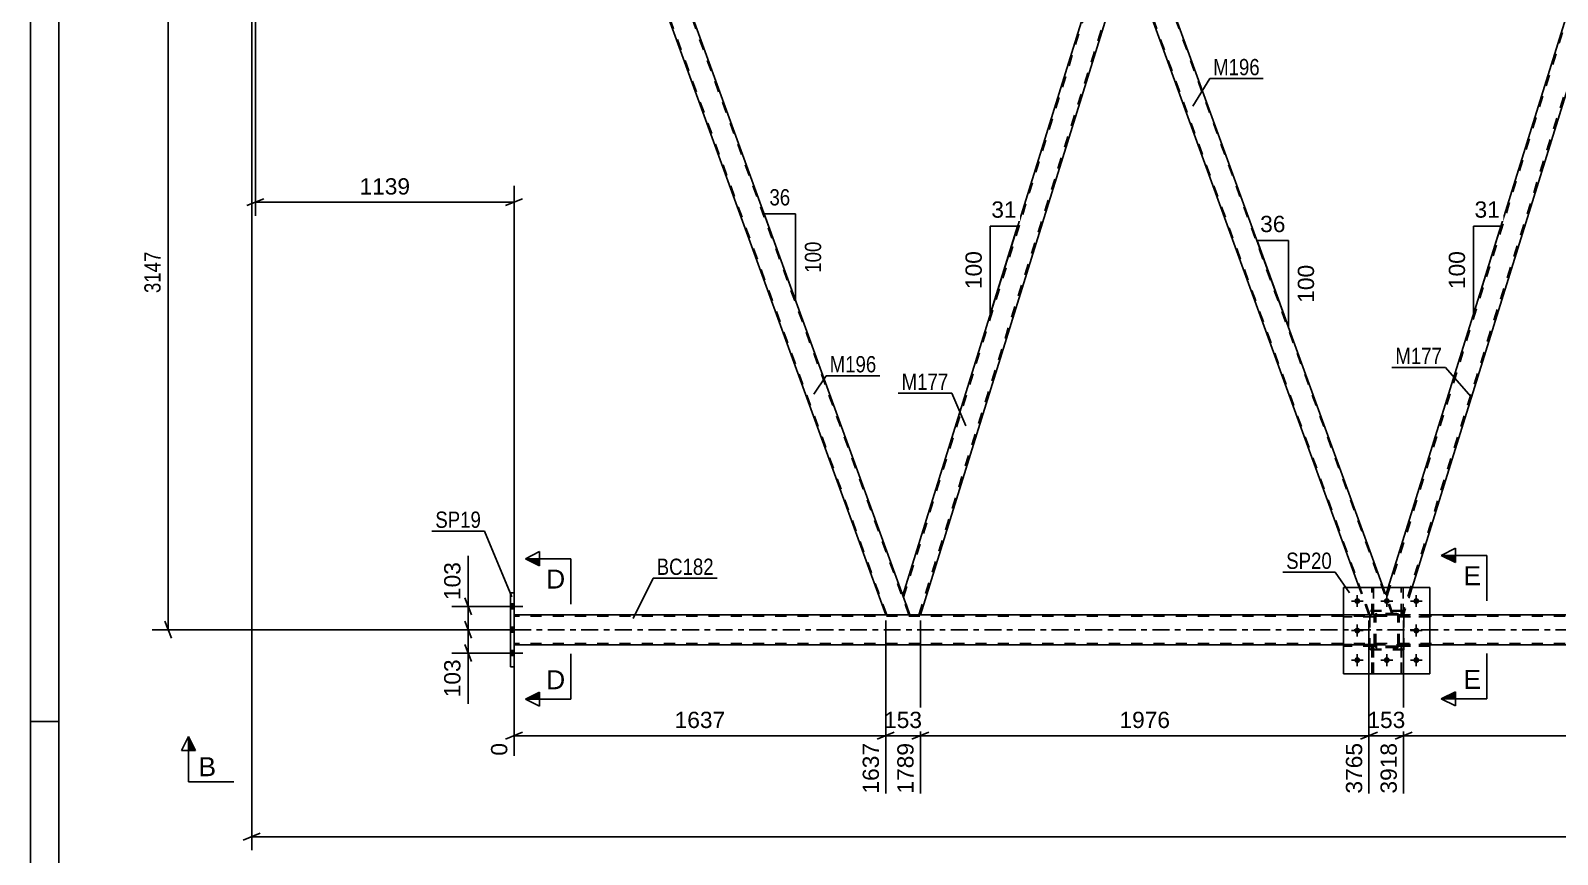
# Model space of a CAD drawing. Header units: millimetres. Extents: x 0 to 841, y 0 to 594.
# Drawn here: x 0 to 269, y 274.6 to 419.7 of the extents above; entities that cross this region are included whole.
import ezdxf

# ---------------------------------------------------------------- set-up
doc = ezdxf.new("R2010")
doc.units = ezdxf.units.MM
doc.linetypes.add('DXK_LINE_DOT2', pattern=[3.9198, 1.9599, -1.9599])
doc.linetypes.add('DXK_LINE_DOT3', pattern=[5.9187, 2.979, -0.9799, 0.9799, -0.9799])
doc.styles.add('Arial', font='ARIAL.TTF', dxfattribs={"height": 0.2})
doc.styles.add('Arial Narrow', font='ARIALN.TTF', dxfattribs={"height": 0.2})

# ---------------------------------------------------------------- blocks, each defined once
blk = doc.blocks.new('Unknown-814761036-1137')
at = {"color": 5, "linetype": 'Continuous'}
for p, q in [((0, 594), (0, 0)), ((5, 589), (5, 5)), ((5, 298), (0, 298))]:
    blk.add_line(p, q, dxfattribs=at)
blk = doc.blocks.new('Part-814761036-3569 - 3064')
at = {"color": 2, "linetype": 'Continuous'}
for p, q in [((195.93, 438.02), (191.67, 438.02)), ((195.93, 438.02), (238.3, 321.62)), ((234.04, 321.62), (193.2, 433.82))]:
    blk.add_line(p, q, dxfattribs=at)
at = {"color": 7, "linetype": 'DXK_LINE_DOT2'}
for p, q in [((191.67, 438.02), (193.2, 433.82)), ((235.96, 316.8), (191.84, 438.02)), ((239.88, 316.8), (195.76, 438.02)), ((235.79, 316.8), (234.04, 321.62)), ((240.05, 316.8), (238.3, 321.62)), ((240.05, 316.8), (235.79, 316.8))]:
    blk.add_line(p, q, dxfattribs=at)
blk = doc.blocks.new('Part-814761036-3136 - 3064')
at = {"color": 2, "linetype": 'Continuous'}
for p, q in [((236.29, 321.62), (236.29, 321.62)), ((236.61, 321.62), (236.29, 321.62)), ((236.61, 321.62), (236.61, 321.62))]:
    blk.add_line(p, q, dxfattribs=at)
at = {"color": 7, "linetype": 'DXK_LINE_DOT2'}
for p, q in [((236.29, 316.78), (236.29, 321.62)), ((236.61, 316.78), (236.61, 321.62)), ((236.29, 317.38), (236.61, 317.38)), ((236.61, 316.78), (236.29, 316.78))]:
    blk.add_line(p, q, dxfattribs=at)
blk = doc.blocks.new('Part-814761036-3115 - 3064')
at = {"color": 2, "linetype": 'Continuous'}
for p, q in [((231.33, 316.8), (85.19, 316.8)), ((486.73, 316.8), (246.53, 316.8)), ((231.33, 311.52), (85.19, 311.52)), ((486.73, 311.52), (246.53, 311.52))]:
    blk.add_line(p, q, dxfattribs=at)
at = {"color": 7, "linetype": 'DXK_LINE_DOT2'}
for p, q in [((85.19, 311.52), (85.19, 316.8)), ((772.08, 316.56), (85.19, 316.56)), ((246.53, 316.8), (231.33, 316.8)), ((772.08, 311.76), (85.19, 311.76)), ((246.53, 311.52), (231.33, 311.52))]:
    blk.add_line(p, q, dxfattribs=at)
at = {"color": 7, "linetype": 'DXK_LINE_DOT3'}
blk.add_line((85.19, 314.16), (772.08, 314.16), dxfattribs=at)
blk = doc.blocks.new('Part-814761036-3182 - 3064')
at = {"color": 7, "linetype": 'DXK_LINE_DOT2'}
for p, q in [((236.73, 316.54), (236.77, 316.72)), ((236.77, 316.72), (236.73, 316.54)), ((236.73, 311.5), (236.73, 316.54)), ((236.97, 316.54), (236.99, 316.63)), ((236.97, 311.5), (236.97, 316.54)), ((236.99, 316.63), (237.04, 316.71)), ((237.03, 316.98), (237.21, 317.02)), ((237.21, 317.02), (237.03, 316.98)), ((237.04, 316.71), (237.12, 316.76)), ((237.12, 316.76), (237.21, 316.78)), ((240.65, 317.02), (237.21, 317.02)), ((237.21, 316.78), (240.65, 316.78)), ((240.65, 317.02), (240.84, 316.98)), ((240.84, 316.98), (240.65, 317.02)), ((240.65, 316.78), (240.74, 316.76)), ((240.74, 316.76), (240.82, 316.71)), ((240.82, 316.71), (240.87, 316.63)), ((240.87, 316.63), (240.89, 316.54)), ((240.89, 311.5), (240.89, 316.54)), ((241.09, 316.72), (241.13, 316.54)), ((241.13, 316.54), (241.09, 316.72)), ((241.13, 311.5), (241.13, 316.54)), ((236.77, 311.31), (236.73, 311.5)), ((236.73, 311.5), (236.77, 311.31)), ((236.99, 311.41), (236.97, 311.5)), ((237.04, 311.33), (236.99, 311.41)), ((237.21, 311.02), (237.03, 311.06)), ((237.03, 311.06), (237.21, 311.02)), ((237.12, 311.28), (237.04, 311.33)), ((237.21, 311.26), (237.12, 311.28)), ((240.65, 311.26), (237.21, 311.26)), ((240.65, 311.02), (237.21, 311.02)), ((240.74, 311.28), (240.65, 311.26)), ((240.84, 311.06), (240.65, 311.02)), ((240.65, 311.02), (240.84, 311.06)), ((240.82, 311.33), (240.74, 311.28)), ((240.87, 311.41), (240.82, 311.33)), ((240.89, 311.5), (240.87, 311.41)), ((241.13, 311.5), (241.09, 311.31)), ((241.09, 311.31), (241.13, 311.5))]:
    blk.add_line(p, q, dxfattribs=at)
at = {"color": 7, "linetype": 'DXK_LINE_DOT3'}
blk.add_line((238.93, 314.02), (238.93, 314.02), dxfattribs=at)
at = {"color": 7, "linetype": 'DXK_LINE_DOT2'}
for centre, start, end in [((237.21, 316.54), 112.5, 157.5), ((237.21, 316.54), 112.5, 157.5), ((240.65, 316.54), 22.5, 67.5), ((240.65, 316.54), 22.5, 67.5), ((237.21, 311.5), 202.5, 247.5), ((237.21, 311.5), 202.5, 247.5), ((240.65, 311.5), 292.5, 337.5), ((240.65, 311.5), 292.5, 337.5)]:
    blk.add_arc(centre, 0.48, start, end, dxfattribs=at)
blk = doc.blocks.new('Part-814761036-3124 - 3064')
at = {"color": 7, "linetype": 'DXK_LINE_DOT2'}
for p, q in [((236.73, 311.58), (231.33, 311.58)), ((231.33, 311.26), (231.33, 311.58)), ((236.73, 311.26), (231.33, 311.26)), ((236.13, 311.26), (236.13, 311.58)), ((236.73, 311.58), (236.73, 311.26))]:
    blk.add_line(p, q, dxfattribs=at)
blk = doc.blocks.new('Part-814761036-3139 - 3064')
at = {"color": 7, "linetype": 'DXK_LINE_DOT2'}
for p, q in [((236.73, 316.78), (231.33, 316.78)), ((231.33, 316.46), (231.33, 316.78)), ((236.73, 316.46), (231.33, 316.46)), ((236.13, 316.46), (236.13, 316.78)), ((236.73, 316.78), (236.73, 316.46))]:
    blk.add_line(p, q, dxfattribs=at)
blk = doc.blocks.new('Part-814761036-3176 - 3064')
at = {"color": 2, "linetype": 'Continuous'}
for p, q in [((241.48, 321.62), (241.48, 321.62)), ((241.8, 321.62), (241.48, 321.62)), ((241.8, 321.62), (241.8, 321.62))]:
    blk.add_line(p, q, dxfattribs=at)
at = {"color": 7, "linetype": 'DXK_LINE_DOT2'}
for p, q in [((241.49, 316.78), (241.48, 321.62)), ((241.81, 316.78), (241.8, 321.62)), ((241.49, 317.38), (241.81, 317.38)), ((241.81, 316.78), (241.49, 316.78))]:
    blk.add_line(p, q, dxfattribs=at)
blk = doc.blocks.new('Part-814761036-3181 - 3064')
at = {"color": 7, "linetype": 'DXK_LINE_DOT2'}
for p, q in [((241.93, 317.55), (235.93, 317.55)), ((235.93, 310.75), (235.93, 317.55)), ((241.93, 310.75), (241.93, 317.55)), ((241.93, 310.75), (235.93, 310.75))]:
    blk.add_line(p, q, dxfattribs=at)
blk = doc.blocks.new('Part-814761036-3183 - 3064')
at = {"color": 7, "linetype": 'DXK_LINE_DOT2'}
for p, q in [((231.33, 321.62), (246.53, 321.62)), ((231.33, 321.62), (231.33, 306.42)), ((246.53, 321.62), (246.53, 306.42)), ((231.33, 306.42), (246.53, 306.42))]:
    blk.add_line(p, q, dxfattribs=at)
blk = doc.blocks.new('Part-814761036-3184 - 3064')
at = {"color": 7, "linetype": 'DXK_LINE_DOT2'}
for p, q in [((241.8, 311.26), (241.48, 311.26)), ((241.48, 311.26), (241.48, 306.42)), ((241.48, 310.66), (241.8, 310.66)), ((241.8, 306.42), (241.8, 311.26)), ((241.48, 306.42), (241.8, 306.42))]:
    blk.add_line(p, q, dxfattribs=at)
blk = doc.blocks.new('Part-814761036-3190 - 3064')
at = {"color": 7, "linetype": 'DXK_LINE_DOT2'}
for p, q in [((246.53, 311.58), (241.13, 311.58)), ((241.13, 311.58), (241.13, 311.26)), ((241.13, 311.26), (246.53, 311.26)), ((241.73, 311.26), (241.73, 311.58)), ((246.53, 311.26), (246.53, 311.58))]:
    blk.add_line(p, q, dxfattribs=at)
blk = doc.blocks.new('Part-814761036-3211 - 3064')
at = {"color": 7, "linetype": 'DXK_LINE_DOT2'}
for p, q in [((241.13, 311.26), (241.13, 311.58)), ((241.13, 311.58), (246.53, 311.58)), ((246.53, 311.26), (241.13, 311.26)), ((241.73, 311.26), (241.73, 311.58)), ((246.53, 311.58), (246.53, 311.26))]:
    blk.add_line(p, q, dxfattribs=at)
blk = doc.blocks.new('Part-814761036-3264 - 3064')
at = {"color": 7, "linetype": 'DXK_LINE_DOT2'}
for p, q in [((236.73, 311.58), (231.33, 311.58)), ((231.33, 311.58), (231.33, 311.26)), ((236.73, 311.26), (231.33, 311.26)), ((236.13, 311.26), (236.13, 311.58)), ((236.73, 311.26), (236.73, 311.58))]:
    blk.add_line(p, q, dxfattribs=at)
blk = doc.blocks.new('Part-814761036-3396 - 3064')
at = {"color": 7, "linetype": 'DXK_LINE_DOT2'}
for p, q in [((236.61, 311.26), (236.29, 311.26)), ((236.29, 311.26), (236.29, 306.42)), ((236.29, 310.66), (236.61, 310.66)), ((236.61, 306.42), (236.61, 311.26)), ((236.29, 306.42), (236.61, 306.42))]:
    blk.add_line(p, q, dxfattribs=at)
blk = doc.blocks.new('Part-814761036-3267 - 3064')
at = {"color": 7, "linetype": 'DXK_LINE_DOT2'}
for p, q in [((246.53, 316.78), (241.13, 316.78)), ((241.13, 316.78), (241.13, 316.46)), ((241.13, 316.46), (246.53, 316.46)), ((241.73, 316.46), (241.73, 316.78)), ((246.53, 316.46), (246.53, 316.78))]:
    blk.add_line(p, q, dxfattribs=at)
blk = doc.blocks.new('Part-814761036-3288 - 3064')
at = {"color": 2, "linetype": 'Continuous'}
for p, q in [((246.53, 321.62), (231.33, 321.62)), ((231.33, 306.42), (231.33, 321.62)), ((246.53, 306.42), (246.53, 321.62)), ((246.53, 306.42), (231.33, 306.42))]:
    blk.add_line(p, q, dxfattribs=at)
blk = doc.blocks.new('Part-814761036-3293 - 3064')
at = {"color": 2, "linetype": 'Continuous'}
for p, q in [((84.55, 307.66), (84.55, 320.66)), ((84.55, 320.66), (85.19, 320.66)), ((85.19, 320.66), (85.19, 307.66)), ((85.19, 307.66), (84.55, 307.66))]:
    blk.add_line(p, q, dxfattribs=at)
blk = doc.blocks.new('Part-814761036-3294 - 3064')
at = {"color": 7, "linetype": 'DXK_LINE_DOT2'}
for p, q in [((236.73, 316.54), (236.77, 316.72)), ((236.77, 316.72), (236.73, 316.54)), ((236.73, 311.5), (236.73, 316.54)), ((236.97, 316.54), (236.99, 316.63)), ((236.97, 311.5), (236.97, 316.54)), ((236.99, 316.63), (237.04, 316.71)), ((237.03, 316.98), (237.21, 317.02)), ((237.21, 317.02), (237.03, 316.98)), ((237.04, 316.71), (237.12, 316.76)), ((237.12, 316.76), (237.21, 316.78)), ((240.65, 317.02), (237.21, 317.02)), ((237.21, 316.78), (240.65, 316.78)), ((240.65, 317.02), (240.84, 316.98)), ((240.84, 316.98), (240.65, 317.02)), ((240.65, 316.78), (240.74, 316.76)), ((240.74, 316.76), (240.82, 316.71)), ((240.82, 316.71), (240.87, 316.63)), ((240.87, 316.63), (240.89, 316.54)), ((240.89, 311.5), (240.89, 316.54)), ((241.09, 316.72), (241.13, 316.54)), ((241.13, 316.54), (241.09, 316.72)), ((241.13, 311.5), (241.13, 316.54)), ((236.77, 311.31), (236.73, 311.5)), ((236.73, 311.5), (236.77, 311.31)), ((236.99, 311.41), (236.97, 311.5)), ((237.04, 311.33), (236.99, 311.41)), ((237.21, 311.02), (237.03, 311.06)), ((237.03, 311.06), (237.21, 311.02)), ((237.12, 311.28), (237.04, 311.33)), ((237.21, 311.26), (237.12, 311.28)), ((240.65, 311.26), (237.21, 311.26)), ((240.65, 311.02), (237.21, 311.02)), ((240.74, 311.28), (240.65, 311.26)), ((240.84, 311.06), (240.65, 311.02)), ((240.65, 311.02), (240.84, 311.06)), ((240.82, 311.33), (240.74, 311.28)), ((240.87, 311.41), (240.82, 311.33)), ((240.89, 311.5), (240.87, 311.41)), ((241.13, 311.5), (241.09, 311.31)), ((241.09, 311.31), (241.13, 311.5))]:
    blk.add_line(p, q, dxfattribs=at)
at = {"color": 7, "linetype": 'DXK_LINE_DOT3'}
blk.add_line((238.93, 314.02), (238.93, 314.02), dxfattribs=at)
at = {"color": 7, "linetype": 'DXK_LINE_DOT2'}
for centre, start, end in [((237.21, 316.54), 112.5, 157.5), ((237.21, 316.54), 112.5, 157.5), ((240.65, 316.54), 22.5, 67.5), ((240.65, 316.54), 22.5, 67.5), ((237.21, 311.5), 202.5, 247.5), ((237.21, 311.5), 202.5, 247.5), ((240.65, 311.5), 292.5, 337.5), ((240.65, 311.5), 292.5, 337.5)]:
    blk.add_arc(centre, 0.48, start, end, dxfattribs=at)
blk = doc.blocks.new('Bolt-814761036-3300 - 3064')
at = {"linetype": 'Continuous'}
for points in [[(85.19, 317.82), (85.19, 318.7), (84.55, 318.7), (84.55, 317.82)], [(85.19, 317.82), (85.19, 318.7), (84.55, 318.7), (84.55, 317.82)], [(85.19, 317.82), (85.19, 318.7), (84.55, 318.7), (84.55, 317.82)], [(85.19, 313.72), (85.19, 314.6), (84.55, 314.6), (84.55, 313.72)], [(85.19, 313.72), (85.19, 314.6), (84.55, 314.6), (84.55, 313.72)], [(85.19, 309.62), (85.19, 310.5), (84.55, 310.5), (84.55, 309.62)], [(85.19, 309.62), (85.19, 310.5), (84.55, 310.5), (84.55, 309.62)], [(85.19, 309.62), (85.19, 310.5), (84.55, 310.5), (84.55, 309.62)]]:
    blk.add_hatch(color=1, dxfattribs=at).paths.add_polyline_path(points)
at = {"color": 1, "linetype": 'Continuous'}
for p, q in [((83.39, 318.26), (86.71, 318.26)), ((83.39, 318.26), (86.71, 318.26)), ((83.39, 318.26), (86.71, 318.26)), ((84.55, 318.7), (85.19, 318.7)), ((84.55, 318.7), (85.19, 318.7)), ((84.55, 318.7), (85.19, 318.7)), ((84.55, 317.82), (85.19, 317.82)), ((84.55, 317.82), (85.19, 317.82)), ((84.55, 317.82), (85.19, 317.82)), ((83.39, 314.16), (86.71, 314.16)), ((83.39, 314.16), (86.71, 314.16)), ((84.55, 314.6), (85.19, 314.6)), ((84.55, 314.6), (85.19, 314.6)), ((84.55, 313.72), (85.19, 313.72)), ((84.55, 313.72), (85.19, 313.72)), ((83.39, 310.06), (86.71, 310.06)), ((83.39, 310.06), (86.71, 310.06)), ((83.39, 310.06), (86.71, 310.06)), ((84.55, 310.5), (85.19, 310.5)), ((84.55, 310.5), (85.19, 310.5)), ((84.55, 310.5), (85.19, 310.5)), ((84.55, 309.62), (85.19, 309.62)), ((84.55, 309.62), (85.19, 309.62)), ((84.55, 309.62), (85.19, 309.62))]:
    blk.add_line(p, q, dxfattribs=at)
blk = doc.blocks.new('Part-814761036-3307 - 3064')
at = {"color": 7, "linetype": 'DXK_LINE_DOT2'}
for p, q in [((241.13, 316.46), (241.13, 316.78)), ((241.13, 316.78), (246.53, 316.78)), ((246.53, 316.46), (241.13, 316.46)), ((241.73, 316.46), (241.73, 316.78)), ((246.53, 316.78), (246.53, 316.46))]:
    blk.add_line(p, q, dxfattribs=at)
blk = doc.blocks.new('Part-814761036-3311 - 3064')
at = {"color": 7, "linetype": 'DXK_LINE_DOT2'}
for p, q in [((241.93, 317.42), (235.93, 317.42)), ((235.93, 310.62), (235.93, 317.42)), ((241.93, 310.62), (241.93, 317.42)), ((241.93, 310.62), (235.93, 310.62))]:
    blk.add_line(p, q, dxfattribs=at)
blk = doc.blocks.new('Bolt-814761036-3387 - 3064')
at = {"linetype": 'Continuous'}
for points in [[(234.25, 319.22, -1), (233.21, 319.22, -1)], [(239.45, 319.22, -1), (238.41, 319.22, -1)], [(244.65, 319.22, -1), (243.61, 319.22, -1)], [(234.25, 314.02, -1), (233.21, 314.02, -1)], [(244.65, 314.02, -1), (243.61, 314.02, -1)], [(234.25, 308.82, -1), (233.21, 308.82, -1)], [(239.45, 308.82, -1), (238.41, 308.82, -1)], [(244.65, 308.82, -1), (243.61, 308.82, -1)]]:
    blk.add_hatch(color=1, dxfattribs=at).paths.add_polyline_path(points)
at = {"color": 1, "linetype": 'Continuous'}
for p, q in [((233.73, 320.26), (233.73, 318.18)), ((238.93, 320.26), (238.93, 318.18)), ((244.13, 320.26), (244.13, 318.18)), ((234.77, 319.22), (232.69, 319.22)), ((239.97, 319.22), (237.89, 319.22)), ((245.17, 319.22), (243.09, 319.22)), ((233.73, 315.06), (233.73, 312.98)), ((244.13, 315.06), (244.13, 312.98)), ((234.77, 314.02), (232.69, 314.02)), ((245.17, 314.02), (243.09, 314.02)), ((233.73, 309.86), (233.73, 307.78)), ((238.93, 309.86), (238.93, 307.78)), ((244.13, 309.86), (244.13, 307.78)), ((234.77, 308.82), (232.69, 308.82)), ((239.97, 308.82), (237.89, 308.82)), ((245.17, 308.82), (243.09, 308.82))]:
    blk.add_line(p, q, dxfattribs=at)
blk = doc.blocks.new('Part-814761036-3400 - 3064')
at = {"color": 7, "linetype": 'DXK_LINE_DOT2'}
for p, q in [((241.49, 316.78), (241.48, 321.62)), ((241.48, 321.62), (241.8, 321.62)), ((241.8, 321.62), (241.81, 316.78)), ((241.49, 317.38), (241.81, 317.38)), ((241.81, 316.78), (241.49, 316.78))]:
    blk.add_line(p, q, dxfattribs=at)
blk = doc.blocks.new('Part-814761036-3401 - 3064')
at = {"color": 7, "linetype": 'DXK_LINE_DOT2'}
for p, q in [((241.48, 306.42), (241.48, 311.26)), ((241.48, 311.26), (241.8, 311.26)), ((241.48, 310.66), (241.8, 310.66)), ((241.8, 311.26), (241.8, 306.42)), ((241.8, 306.42), (241.48, 306.42))]:
    blk.add_line(p, q, dxfattribs=at)
blk = doc.blocks.new('Part-814761036-3409 - 3064')
at = {"color": 7, "linetype": 'DXK_LINE_DOT2'}
for p, q in [((275.74, 438.02), (238.92, 319.9)), ((278.22, 434.14), (241.64, 316.8)), ((278.35, 433.77), (278.33, 433.82)), ((278.35, 433.77), (278.33, 433.82)), ((239.2, 321.62), (238.78, 320.27)), ((240.05, 316.8), (238.78, 320.27)), ((243.39, 321.62), (241.89, 316.8)), ((241.89, 316.8), (240.05, 316.8))]:
    blk.add_line(p, q, dxfattribs=at)
at = {"color": 2, "linetype": 'Continuous'}
for p, q in [((275.49, 438.02), (239.2, 321.62)), ((276.81, 438.02), (275.49, 438.02)), ((278.33, 433.82), (276.81, 438.02)), ((278.35, 433.77), (243.39, 321.62))]:
    blk.add_line(p, q, dxfattribs=at)
blk = doc.blocks.new('Part-814761036-3416 - 3064')
at = {"color": 7, "linetype": 'DXK_LINE_DOT2'}
for p, q in [((236.29, 306.42), (236.29, 311.26)), ((236.29, 311.26), (236.61, 311.26)), ((236.29, 310.66), (236.61, 310.66)), ((236.61, 311.26), (236.61, 306.42)), ((236.61, 306.42), (236.29, 306.42))]:
    blk.add_line(p, q, dxfattribs=at)
blk = doc.blocks.new('Part-814761036-3460 - 3064')
at = {"color": 7, "linetype": 'DXK_LINE_DOT2'}
for p, q in [((236.29, 316.78), (236.29, 321.62)), ((236.29, 321.62), (236.61, 321.62)), ((236.61, 321.62), (236.61, 316.78)), ((236.29, 317.38), (236.61, 317.38)), ((236.61, 316.78), (236.29, 316.78))]:
    blk.add_line(p, q, dxfattribs=at)
blk = doc.blocks.new('Part-814761036-3461 - 3064')
at = {"color": 7, "linetype": 'DXK_LINE_DOT2'}
for p, q in [((236.73, 316.78), (231.33, 316.78)), ((231.33, 316.78), (231.33, 316.46)), ((236.73, 316.46), (231.33, 316.46)), ((236.13, 316.46), (236.13, 316.78)), ((236.73, 316.46), (236.73, 316.78))]:
    blk.add_line(p, q, dxfattribs=at)
blk = doc.blocks.new('Part-814761036-3585 - 3064')
at = {"color": 2, "linetype": 'Continuous'}
for p, q in [((150.66, 316.8), (106.54, 438.02)), ((106.54, 438.02), (110.79, 438.02)), ((110.79, 438.02), (153.67, 320.22))]:
    blk.add_line(p, q, dxfattribs=at)
at = {"color": 7, "linetype": 'DXK_LINE_DOT2'}
for p, q in [((150.83, 316.8), (106.71, 438.02)), ((154.74, 316.8), (110.62, 438.02)), ((154.91, 316.8), (153.67, 320.22)), ((154.91, 316.8), (150.66, 316.8))]:
    blk.add_line(p, q, dxfattribs=at)
blk = doc.blocks.new('Bolt-814761036-3526 - 3064')
at = {"color": 1, "linetype": 'Continuous'}
for p, q in [((233.73, 320.26), (233.73, 319.57)), ((238.93, 320.26), (238.93, 319.57)), ((244.13, 320.26), (244.13, 319.57)), ((232.69, 319.22), (233.38, 319.22)), ((233.73, 318.18), (233.73, 318.87)), ((234.77, 319.22), (234.08, 319.22)), ((237.89, 319.22), (238.58, 319.22)), ((238.93, 318.18), (238.93, 318.87)), ((239.97, 319.22), (239.28, 319.22)), ((243.09, 319.22), (243.78, 319.22)), ((244.13, 318.18), (244.13, 318.87)), ((245.17, 319.22), (244.48, 319.22)), ((233.73, 315.06), (233.73, 314.37)), ((244.13, 315.06), (244.13, 314.37)), ((232.69, 314.02), (233.38, 314.02)), ((233.73, 312.98), (233.73, 313.67)), ((234.77, 314.02), (234.08, 314.02)), ((243.09, 314.02), (243.78, 314.02)), ((244.13, 312.98), (244.13, 313.67)), ((245.17, 314.02), (244.48, 314.02)), ((233.73, 309.86), (233.73, 309.17)), ((238.93, 309.86), (238.93, 309.17)), ((244.13, 309.86), (244.13, 309.17)), ((232.69, 308.82), (233.38, 308.82)), ((233.73, 307.78), (233.73, 308.47)), ((234.77, 308.82), (234.08, 308.82)), ((237.89, 308.82), (238.58, 308.82)), ((238.93, 307.78), (238.93, 308.47)), ((239.97, 308.82), (239.28, 308.82)), ((243.09, 308.82), (243.78, 308.82)), ((244.13, 307.78), (244.13, 308.47)), ((245.17, 308.82), (244.48, 308.82))]:
    blk.add_line(p, q, dxfattribs=at)
blk = doc.blocks.new('Part-814761036-3590 - 3064')
at = {"color": 2, "linetype": 'Continuous'}
for p, q in [((153.65, 320.27), (190.35, 438.02)), ((191.67, 438.02), (190.35, 438.02)), ((193.2, 433.82), (191.67, 438.02)), ((193.22, 433.77), (156.76, 316.8)), ((154.91, 316.8), (153.67, 320.22))]:
    blk.add_line(p, q, dxfattribs=at)
at = {"color": 7, "linetype": 'DXK_LINE_DOT2'}
for p, q in [((153.79, 319.9), (190.6, 438.02)), ((156.51, 316.8), (193.08, 434.14)), ((193.22, 433.77), (193.2, 433.82)), ((193.22, 433.77), (193.2, 433.82)), ((153.65, 320.27), (153.67, 320.22)), ((156.76, 316.8), (154.91, 316.8))]:
    blk.add_line(p, q, dxfattribs=at)
blk = doc.blocks.new('StraightDimension-814761036-9330 - 3064')
at = {"color": 7, "linetype": 'Continuous'}
for p, q in [((24.86, 438.52), (23.66, 441.52)), ((40.13, 440.02), (21.41, 440.02)), ((24.26, 314.16), (24.26, 440.02)), ((23.66, 315.66), (24.86, 312.66)), ((84.19, 314.16), (21.41, 314.16))]:
    blk.add_line(p, q, dxfattribs=at)
at = {"color": 0}
blk.add_wipeout([(23.51, 381.35), (19.31, 381.35), (19.31, 372.84), (23.51, 372.84)], dxfattribs=at)
at = {"color": 3, "style": 'Arial Narrow'}
blk.add_text('3147', height=2.863, rotation=90.0002, dxfattribs=at).set_placement((22.91, 373.44))
blk = doc.blocks.new('AngleDimension-814761036-3762 - 3064')
at = {"color": 7, "linetype": 'Continuous'}
for p, q in [((169.07, 385.21), (173.89, 385.21)), ((169.07, 369.74), (173.89, 385.21)), ((169.07, 369.74), (169.07, 385.21)), ((170.39, 373.98), (173.89, 385.21))]:
    blk.add_line(p, q, dxfattribs=at)
at = {"color": 0}
for points in [[(174.3, 386.11), (174.3, 390.31), (168.66, 390.31), (168.66, 386.11)], [(168.17, 381.41), (163.97, 381.41), (163.97, 373.54), (168.17, 373.54)]]:
    blk.add_wipeout(points, dxfattribs=at)
at = {"color": 3, "style": 'Arial'}
blk.add_text('31', height=2.865, dxfattribs=at).set_placement((169.26, 386.71))
blk.add_text('100', height=2.865, rotation=90.0002, dxfattribs=at).set_placement((167.57, 374.14))
blk = doc.blocks.new('StraightDimension-814761036-10682 - 3064')
at = {"color": 7, "linetype": 'Continuous'}
for p, q in [((241.89, 315.8), (241.89, 285.32)), ((320.93, 315.8), (320.93, 285.32)), ((243.39, 296.11), (240.39, 294.91)), ((319.43, 294.91), (322.43, 296.11)), ((241.89, 295.51), (320.93, 295.51))]:
    blk.add_line(p, q, dxfattribs=at)
at = {"color": 0}
blk.add_wipeout([(286.46, 296.26), (286.46, 300.46), (276.36, 300.46), (276.36, 296.26)], dxfattribs=at)
at = {"color": 0, "linetype": 'Continuous'}
blk.add_wipeout([(320.33, 294.81), (316.13, 294.81), (316.13, 284.72), (320.33, 284.72)], dxfattribs=at)
at = {"color": 3, "style": 'Arial'}
blk.add_text('1976', height=2.865, dxfattribs=at).set_placement((276.96, 296.86))
at = {"color": 3, "linetype": 'Continuous', "style": 'Arial'}
blk.add_text('5893', height=2.865, rotation=90.0002, dxfattribs=at).set_placement((319.73, 285.32))
blk = doc.blocks.new('AngleDimension-814761036-3682 - 3064')
at = {"color": 7, "linetype": 'Continuous'}
for p, q in [((221.61, 382.67), (216.07, 382.67)), ((221.61, 367.45), (216.07, 382.67)), ((221.61, 367.45), (221.61, 382.67)), ((221.61, 367.45), (221.61, 367.45))]:
    blk.add_line(p, q, dxfattribs=at)
at = {"color": 0}
for points in [[(221.67, 383.57), (221.67, 387.77), (216.02, 387.77), (216.02, 383.57)], [(226.71, 379), (222.51, 379), (222.51, 371.13), (226.71, 371.13)]]:
    blk.add_wipeout(points, dxfattribs=at)
at = {"color": 3, "style": 'Arial'}
blk.add_text('36', height=2.865, dxfattribs=at).set_placement((216.62, 384.17))
blk.add_text('100', height=2.865, rotation=90.0002, dxfattribs=at).set_placement((226.11, 371.73))
blk = doc.blocks.new('StraightDimension-814761036-3773 - 3064')
at = {"color": 7, "linetype": 'Continuous'}
for p, q in [((39.61, 437.02), (39.61, 387.04)), ((85.19, 317.8), (85.19, 392.29)), ((41.11, 390.04), (38.11, 388.84)), ((39.61, 389.44), (85.19, 389.44)), ((83.69, 388.84), (86.69, 390.04))]:
    blk.add_line(p, q, dxfattribs=at)
at = {"color": 0}
blk.add_wipeout([(67.45, 390.19), (67.45, 394.39), (57.35, 394.39), (57.35, 390.19)], dxfattribs=at)
at = {"color": 3, "style": 'Arial'}
blk.add_text('1139', height=2.865, dxfattribs=at).set_placement((57.95, 390.79))
blk = doc.blocks.new('AngleDimension-814761036-3855 - 3064')
at = {"color": 7, "linetype": 'Continuous'}
for p, q in [((254.21, 385.21), (259.03, 385.21)), ((254.21, 369.74), (259.03, 385.21)), ((254.21, 369.74), (254.21, 385.21)), ((255.53, 373.98), (259.03, 385.21))]:
    blk.add_line(p, q, dxfattribs=at)
at = {"color": 0}
for points in [[(259.44, 386.11), (259.44, 390.31), (253.79, 390.31), (253.79, 386.11)], [(253.31, 381.41), (249.11, 381.41), (249.11, 373.54), (253.31, 373.54)]]:
    blk.add_wipeout(points, dxfattribs=at)
at = {"color": 3, "style": 'Arial'}
blk.add_text('31', height=2.865, dxfattribs=at).set_placement((254.39, 386.71))
blk.add_text('100', height=2.865, rotation=90.0002, dxfattribs=at).set_placement((252.71, 374.14))
blk = doc.blocks.new('StraightDimension-814761036-3889 - 3064')
at = {"color": 7, "linetype": 'Continuous'}
for p, q in [((83.55, 318.26), (74.23, 318.26)), ((76.48, 319.76), (77.68, 316.76)), ((77.08, 314.16), (77.08, 318.26)), ((77.68, 312.66), (76.48, 315.66)), ((83.55, 314.16), (74.23, 314.16))]:
    blk.add_line(p, q, dxfattribs=at)
at = {"color": 0}
blk.add_wipeout([(76.33, 326.66), (72.13, 326.66), (72.13, 318.79), (76.33, 318.79)], dxfattribs=at)
at = {"color": 7, "linetype": 'Continuous'}
blk.add_line((77.08, 318.26), (77.08, 327.18), dxfattribs=at)
blk.add_line((77.08, 318.26), (77.08, 327.18), dxfattribs=at)
at = {"color": 3, "style": 'Arial'}
blk.add_text('103', height=2.865, rotation=90.0002, dxfattribs=at).set_placement((75.73, 319.39))
blk = doc.blocks.new('StraightDimension-814761036-3897 - 3064')
at = {"color": 7, "linetype": 'Continuous'}
for p, q in [((76.48, 315.66), (77.68, 312.66)), ((83.55, 314.16), (74.23, 314.16)), ((77.08, 310.06), (77.08, 314.16)), ((83.55, 310.06), (74.23, 310.06)), ((77.68, 308.56), (76.48, 311.56))]:
    blk.add_line(p, q, dxfattribs=at)
at = {"color": 0}
blk.add_wipeout([(76.33, 309.54), (72.13, 309.54), (72.13, 301.67), (76.33, 301.67)], dxfattribs=at)
at = {"color": 7, "linetype": 'Continuous'}
blk.add_line((77.08, 310.06), (77.08, 301.14), dxfattribs=at)
blk.add_line((77.08, 310.06), (77.08, 301.14), dxfattribs=at)
at = {"color": 3, "style": 'Arial'}
blk.add_text('103', height=2.865, rotation=90.0002, dxfattribs=at).set_placement((75.73, 302.27))
blk = doc.blocks.new('StraightDimension-814761036-4639 - 3064')
at = {"color": 7, "linetype": 'Continuous'}
for p, q in [((38.97, 432.52), (38.97, 275.33)), ((40.47, 278.33), (37.47, 277.13)), ((38.97, 277.73), (782.94, 277.73))]:
    blk.add_line(p, q, dxfattribs=at)
blk = doc.blocks.new('StraightDimension-814761036-10683 - 3064')
at = {"color": 7, "linetype": 'Continuous'}
for p, q in [((235.79, 315.8), (235.79, 285.32)), ((241.89, 315.8), (241.89, 285.32)), ((234.29, 294.91), (237.29, 296.11)), ((243.39, 296.11), (240.39, 294.91)), ((235.79, 295.51), (241.89, 295.51))]:
    blk.add_line(p, q, dxfattribs=at)
at = {"color": 0}
blk.add_wipeout([(242.78, 296.26), (242.78, 300.46), (234.91, 300.46), (234.91, 296.26)], dxfattribs=at)
at = {"color": 0, "linetype": 'Continuous'}
blk.add_wipeout([(241.29, 294.81), (237.09, 294.81), (237.09, 284.72), (241.29, 284.72)], dxfattribs=at)
at = {"color": 3, "style": 'Arial'}
blk.add_text('153', height=2.865, dxfattribs=at).set_placement((235.51, 296.86))
at = {"color": 3, "linetype": 'Continuous', "style": 'Arial'}
blk.add_text('3918', height=2.865, rotation=90.0002, dxfattribs=at).set_placement((240.69, 285.32))
blk = doc.blocks.new('StraightDimension-814761036-10684 - 3064')
at = {"color": 7, "linetype": 'Continuous'}
for p, q in [((156.76, 315.8), (156.76, 285.32)), ((235.79, 315.8), (235.79, 285.32)), ((158.26, 296.11), (155.26, 294.91)), ((234.29, 294.91), (237.29, 296.11)), ((156.76, 295.51), (235.79, 295.51))]:
    blk.add_line(p, q, dxfattribs=at)
at = {"color": 0}
blk.add_wipeout([(201.32, 296.26), (201.32, 300.46), (191.23, 300.46), (191.23, 296.26)], dxfattribs=at)
at = {"color": 0, "linetype": 'Continuous'}
blk.add_wipeout([(235.19, 294.81), (230.99, 294.81), (230.99, 284.72), (235.19, 284.72)], dxfattribs=at)
at = {"color": 3, "style": 'Arial'}
blk.add_text('1976', height=2.865, dxfattribs=at).set_placement((191.83, 296.86))
at = {"color": 3, "linetype": 'Continuous', "style": 'Arial'}
blk.add_text('3765', height=2.865, rotation=90.0002, dxfattribs=at).set_placement((234.59, 285.32))
blk = doc.blocks.new('StraightDimension-814761036-10685 - 3064')
at = {"color": 7, "linetype": 'Continuous'}
for p, q in [((150.66, 315.8), (150.66, 285.32)), ((156.76, 315.8), (156.76, 285.32)), ((149.16, 294.91), (152.16, 296.11)), ((158.26, 296.11), (155.26, 294.91)), ((150.66, 295.51), (156.76, 295.51))]:
    blk.add_line(p, q, dxfattribs=at)
at = {"color": 0}
blk.add_wipeout([(157.64, 296.26), (157.64, 300.46), (149.77, 300.46), (149.77, 296.26)], dxfattribs=at)
at = {"color": 0, "linetype": 'Continuous'}
blk.add_wipeout([(156.16, 294.81), (151.96, 294.81), (151.96, 284.72), (156.16, 284.72)], dxfattribs=at)
at = {"color": 3, "style": 'Arial'}
blk.add_text('153', height=2.865, dxfattribs=at).set_placement((150.37, 296.86))
at = {"color": 3, "linetype": 'Continuous', "style": 'Arial'}
blk.add_text('1789', height=2.865, rotation=90.0002, dxfattribs=at).set_placement((155.56, 285.32))
blk = doc.blocks.new('StraightDimension-814761036-10686 - 3064')
at = {"color": 7, "linetype": 'Continuous'}
for p, q in [((150.66, 315.8), (150.66, 285.32)), ((85.19, 310.52), (85.19, 291.99)), ((86.69, 296.11), (83.69, 294.91)), ((149.16, 294.91), (152.16, 296.11)), ((85.19, 295.51), (150.66, 295.51))]:
    blk.add_line(p, q, dxfattribs=at)
at = {"color": 0}
blk.add_wipeout([(122.97, 296.26), (122.97, 300.46), (112.87, 300.46), (112.87, 296.26)], dxfattribs=at)
at = {"color": 0, "linetype": 'Continuous'}
for points in [[(84.59, 294.81), (80.39, 294.81), (80.39, 291.39), (84.59, 291.39)], [(150.06, 294.81), (145.86, 294.81), (145.86, 284.72), (150.06, 284.72)]]:
    blk.add_wipeout(points, dxfattribs=at)
at = {"color": 3, "style": 'Arial'}
blk.add_text('1637', height=2.865, dxfattribs=at).set_placement((113.47, 296.86))
at = {"color": 3, "linetype": 'Continuous', "style": 'Arial'}
for s, height, p in [('0', 2.87, (83.99, 291.99)), ('1637', 2.865, (149.46, 285.32))]:
    blk.add_text(s, height=height, rotation=90.0002, dxfattribs=at).set_placement(p)
blk = doc.blocks.new('AngleDimension-814761036-10962 - 3064')
at = {"color": 7, "linetype": 'Continuous'}
for p, q in [((134.77, 387.37), (129.23, 387.37)), ((134.77, 372.15), (129.23, 387.37)), ((134.77, 372.15), (134.77, 387.37)), ((134.48, 372.93), (134.77, 372.15))]:
    blk.add_line(p, q, dxfattribs=at)
at = {"color": 0}
for points in [[(134.43, 388.27), (134.43, 392.47), (129.57, 392.47), (129.57, 388.27)], [(139.87, 383.1), (135.67, 383.1), (135.67, 376.42), (139.87, 376.42)]]:
    blk.add_wipeout(points, dxfattribs=at)
at = {"color": 3, "style": 'Arial Narrow'}
blk.add_text('36', height=2.863, dxfattribs=at).set_placement((130.17, 388.87))
blk.add_text('100', height=2.863, rotation=90.0002, dxfattribs=at).set_placement((139.27, 377.02))
blk = doc.blocks.new('Mark-814761036-3111 - 3064')
at = {"color": 0}
blk.add_wipeout([(120.35, 323.82), (120.35, 326.82), (110.31, 326.82), (110.31, 323.82)], dxfattribs=at)
blk.add_wipeout([(120.35, 323.82), (120.35, 326.82), (110.31, 326.82), (110.31, 323.82)], dxfattribs=at)
at = {"color": 30, "linetype": 'Continuous'}
for p, q in [((106.19, 316.15), (109.71, 323.22)), ((109.71, 323.22), (120.95, 323.22))]:
    blk.add_line(p, q, dxfattribs=at)
at = {"color": 3, "style": 'Arial Narrow'}
blk.add_text('BC182', height=2.863, dxfattribs=at).set_placement((110.31, 323.82))
blk = doc.blocks.new('Mark-814761036-3581 - 3064')
at = {"color": 0}
blk.add_wipeout([(149.01, 359.48), (149.01, 362.48), (140.78, 362.48), (140.78, 359.48)], dxfattribs=at)
blk.add_wipeout([(149.01, 359.48), (149.01, 362.48), (140.78, 362.48), (140.78, 359.48)], dxfattribs=at)
at = {"color": 30, "linetype": 'Continuous'}
for p, q in [((137.98, 355.66), (140.18, 358.88)), ((140.18, 358.88), (149.61, 358.88))]:
    blk.add_line(p, q, dxfattribs=at)
at = {"color": 3, "style": 'Arial Narrow'}
blk.add_text('M196', height=2.863, dxfattribs=at).set_placement((140.78, 359.48))
blk = doc.blocks.new('Mark-814761036-3284 - 3064')
at = {"color": 0}
blk.add_wipeout([(229.25, 324.88), (229.25, 327.88), (221.21, 327.88), (221.21, 324.88)], dxfattribs=at)
blk.add_wipeout([(229.25, 324.88), (229.25, 327.88), (221.21, 327.88), (221.21, 324.88)], dxfattribs=at)
at = {"color": 30, "linetype": 'Continuous'}
for p in [(220.61, 324.28), (232.38, 320.69)]:
    blk.add_line(p, (229.85, 324.28), dxfattribs=at)
at = {"color": 3, "style": 'Arial Narrow'}
blk.add_text('SP20', height=2.863, dxfattribs=at).set_placement((221.21, 324.88))
blk = doc.blocks.new('Mark-814761036-3289 - 3064')
at = {"color": 0}
blk.add_wipeout([(79.35, 332.11), (79.35, 335.11), (71.31, 335.11), (71.31, 332.11)], dxfattribs=at)
blk.add_wipeout([(79.35, 332.11), (79.35, 335.11), (71.31, 335.11), (71.31, 332.11)], dxfattribs=at)
at = {"color": 30, "linetype": 'Continuous'}
for p in [(70.71, 331.51), (84.77, 319.98)]:
    blk.add_line(p, (79.95, 331.51), dxfattribs=at)
at = {"color": 3, "style": 'Arial Narrow'}
blk.add_text('SP19', height=2.863, dxfattribs=at).set_placement((71.31, 332.11))
blk = doc.blocks.new('Mark-814761036-3405 - 3064')
at = {"color": 0}
blk.add_wipeout([(248.66, 360.94), (248.66, 363.94), (240.43, 363.94), (240.43, 360.94)], dxfattribs=at)
blk.add_wipeout([(248.66, 360.94), (248.66, 363.94), (240.43, 363.94), (240.43, 360.94)], dxfattribs=at)
at = {"color": 30, "linetype": 'Continuous'}
for p in [(239.83, 360.34), (253.71, 355.23)]:
    blk.add_line(p, (249.26, 360.34), dxfattribs=at)
at = {"color": 3, "style": 'Arial Narrow'}
blk.add_text('M177', height=2.863, dxfattribs=at).set_placement((240.43, 360.94))
blk = doc.blocks.new('Mark-814761036-3565 - 3064')
at = {"color": 0}
blk.add_wipeout([(216.56, 411.79), (216.56, 414.79), (208.33, 414.79), (208.33, 411.79)], dxfattribs=at)
blk.add_wipeout([(216.56, 411.79), (216.56, 414.79), (208.33, 414.79), (208.33, 411.79)], dxfattribs=at)
at = {"color": 30, "linetype": 'Continuous'}
for p, q in [((204.76, 406.32), (207.73, 411.19)), ((207.73, 411.19), (217.16, 411.19))]:
    blk.add_line(p, q, dxfattribs=at)
at = {"color": 3, "style": 'Arial Narrow'}
blk.add_text('M196', height=2.863, dxfattribs=at).set_placement((208.33, 411.79))
blk = doc.blocks.new('Mark-814761036-3586 - 3064')
at = {"color": 0}
blk.add_wipeout([(161.68, 356.39), (161.68, 359.39), (153.46, 359.39), (153.46, 356.39)], dxfattribs=at)
blk.add_wipeout([(161.68, 356.39), (161.68, 359.39), (153.46, 359.39), (153.46, 356.39)], dxfattribs=at)
at = {"color": 30, "linetype": 'Continuous'}
for p in [(152.86, 355.79), (164.75, 350.09)]:
    blk.add_line(p, (162.28, 355.79), dxfattribs=at)
at = {"color": 3, "style": 'Arial Narrow'}
blk.add_text('M177', height=2.863, dxfattribs=at).set_placement((153.46, 356.39))
blk = doc.blocks.new('SectionMark-814761036-4902 - 3064')
at = {"color": 6, "linetype": 'Continuous'}
for p in [(26.57, 292.88), (27.82, 287.38)]:
    blk.add_line(p, (27.82, 295.38), dxfattribs=at)
at = {"color": 0, "linetype": 'Continuous'}
blk.add_wipeout([(32.68, 288.38), (32.68, 291.88), (29.57, 291.88), (29.57, 288.38)], dxfattribs=at)
at = {"linetype": 'Continuous'}
blk.add_hatch(color=6, dxfattribs=at).paths.add_polyline_path([(29.07, 292.88), (27.82, 292.88), (27.82, 295.38)])
at = {"color": 6, "linetype": 'Continuous'}
for p, q in [((27.82, 295.38), (29.07, 292.88)), ((29.07, 292.88), (26.57, 292.88)), ((27.82, 287.38), (35.82, 287.38))]:
    blk.add_line(p, q, dxfattribs=at)
at = {"color": 3, "linetype": 'Continuous', "style": 'Arial'}
blk.add_text('B', height=3.34, dxfattribs=at).set_placement((29.57, 288.38))
blk = doc.blocks.new('SectionMark-814761036-4906 - 3064')
at = {"linetype": 'Continuous'}
for points in [[(251.03, 327.26), (251.03, 326.01), (248.53, 327.26)], [(251.03, 303.26), (251.03, 302.01), (248.53, 302.01)]]:
    blk.add_hatch(color=6, dxfattribs=at).paths.add_polyline_path(points)
at = {"color": 6, "linetype": 'Continuous'}
for p, q in [((248.53, 327.26), (251.03, 328.51)), ((251.03, 326.01), (251.03, 328.51)), ((256.53, 327.26), (248.53, 327.26)), ((248.53, 327.26), (251.03, 326.01)), ((248.53, 302.01), (251.03, 303.26)), ((256.53, 302.01), (248.53, 302.01)), ((251.03, 300.76), (248.53, 302.01)), ((251.03, 303.26), (251.03, 300.76))]:
    blk.add_line(p, q, dxfattribs=at)
at = {"color": 0, "linetype": 'Continuous'}
for points in [[(255.53, 322.01), (255.53, 325.51), (252.42, 325.51), (252.42, 322.01)], [(255.53, 303.76), (255.53, 307.26), (252.42, 307.26), (252.42, 303.76)]]:
    blk.add_wipeout(points, dxfattribs=at)
at = {"color": 6, "linetype": 'Continuous'}
for p, q in [((256.53, 327.26), (256.53, 319.26)), ((256.53, 302.01), (256.53, 310.01))]:
    blk.add_line(p, q, dxfattribs=at)
at = {"color": 3, "linetype": 'Continuous', "style": 'Arial'}
for p in [(252.42, 322.01), (252.42, 303.76)]:
    blk.add_text('E', height=3.34, dxfattribs=at).set_placement(p)
blk = doc.blocks.new('SectionMark-814761036-12734 - 3064')
at = {"color": 6, "linetype": 'Continuous'}
for p, q in [((87.19, 326.67), (89.69, 327.92)), ((95.19, 326.67), (87.19, 326.67)), ((95.19, 301.94), (87.19, 301.94)), ((89.69, 300.69), (87.19, 301.94))]:
    blk.add_line(p, q, dxfattribs=at)
at = {"color": 0, "linetype": 'Continuous'}
for points in [[(94.19, 321.42), (94.19, 324.92), (90.82, 324.92), (90.82, 321.42)], [(94.19, 303.69), (94.19, 307.19), (90.82, 307.19), (90.82, 303.69)]]:
    blk.add_wipeout(points, dxfattribs=at)
at = {"linetype": 'Continuous'}
for points in [[(89.69, 326.67), (89.69, 325.42), (87.19, 326.67)], [(89.69, 303.19), (89.69, 301.94), (87.19, 301.94)]]:
    blk.add_hatch(color=6, dxfattribs=at).paths.add_polyline_path(points)
at = {"color": 6, "linetype": 'Continuous'}
for p, q in [((87.19, 326.67), (89.69, 325.42)), ((89.69, 325.42), (89.69, 327.92)), ((95.19, 326.67), (95.19, 318.67)), ((95.19, 301.94), (95.19, 309.94)), ((87.19, 301.94), (89.69, 303.19)), ((89.69, 303.19), (89.69, 300.69))]:
    blk.add_line(p, q, dxfattribs=at)
at = {"color": 3, "linetype": 'Continuous', "style": 'Arial'}
for p in [(90.82, 321.42), (90.82, 303.69)]:
    blk.add_text('D', height=3.34, dxfattribs=at).set_placement(p)

msp = doc.modelspace()

# ---------------------------------------------------------------- block references
for name in ['Unknown-814761036-1137', 'Part-814761036-3585 - 3064', 'Part-814761036-3590 - 3064', 'Part-814761036-3569 - 3064', 'Part-814761036-3409 - 3064', 'Part-814761036-3293 - 3064', 'Part-814761036-3183 - 3064', 'Part-814761036-3288 - 3064', 'Bolt-814761036-3387 - 3064', 'Bolt-814761036-3526 - 3064', 'Part-814761036-3136 - 3064', 'Part-814761036-3460 - 3064', 'Part-814761036-3176 - 3064', 'Part-814761036-3400 - 3064', 'Bolt-814761036-3300 - 3064', 'Part-814761036-3181 - 3064', 'Part-814761036-3311 - 3064', 'Part-814761036-3115 - 3064', 'Part-814761036-3139 - 3064', 'Part-814761036-3461 - 3064', 'Part-814761036-3182 - 3064', 'Part-814761036-3294 - 3064', 'Part-814761036-3267 - 3064', 'Part-814761036-3307 - 3064', 'Part-814761036-3124 - 3064', 'Part-814761036-3264 - 3064', 'Part-814761036-3396 - 3064', 'Part-814761036-3416 - 3064', 'Part-814761036-3190 - 3064', 'Part-814761036-3211 - 3064', 'Part-814761036-3184 - 3064', 'Part-814761036-3401 - 3064']:
    msp.add_blockref(name, (0, 0))

# ---------------------------------------------------------------- next in the draw order: block references
for name in ['StraightDimension-814761036-9330 - 3064', 'AngleDimension-814761036-3762 - 3064', 'AngleDimension-814761036-3855 - 3064', 'AngleDimension-814761036-3682 - 3064', 'StraightDimension-814761036-10682 - 3064']:
    msp.add_blockref(name, (0, 0))

# ---------------------------------------------------------------- next in the draw order: block references
msp.add_blockref('StraightDimension-814761036-3773 - 3064', (0, 0))

# ---------------------------------------------------------------- next in the draw order: block references
msp.add_blockref('StraightDimension-814761036-3889 - 3064', (0, 0))

# ---------------------------------------------------------------- next in the draw order: block references
msp.add_blockref('StraightDimension-814761036-3897 - 3064', (0, 0))

# ---------------------------------------------------------------- next in the draw order: block references
msp.add_blockref('StraightDimension-814761036-4639 - 3064', (0, 0))

# ---------------------------------------------------------------- next in the draw order: block references
for name in ['Mark-814761036-3565 - 3064', 'AngleDimension-814761036-10962 - 3064', 'Mark-814761036-3405 - 3064', 'Mark-814761036-3581 - 3064', 'Mark-814761036-3586 - 3064', 'Mark-814761036-3289 - 3064', 'SectionMark-814761036-4906 - 3064', 'Mark-814761036-3284 - 3064', 'StraightDimension-814761036-10683 - 3064']:
    msp.add_blockref(name, (0, 0))

# ---------------------------------------------------------------- next in the draw order: block references
msp.add_blockref('StraightDimension-814761036-10684 - 3064', (0, 0))

# ---------------------------------------------------------------- next in the draw order: block references
msp.add_blockref('StraightDimension-814761036-10685 - 3064', (0, 0))

# ---------------------------------------------------------------- next in the draw order: block references
msp.add_blockref('StraightDimension-814761036-10686 - 3064', (0, 0))

# ---------------------------------------------------------------- next in the draw order: block references
for name in ['SectionMark-814761036-12734 - 3064', 'Mark-814761036-3111 - 3064', 'SectionMark-814761036-4902 - 3064']:
    msp.add_blockref(name, (0, 0))

doc.saveas('drawing.dxf')
